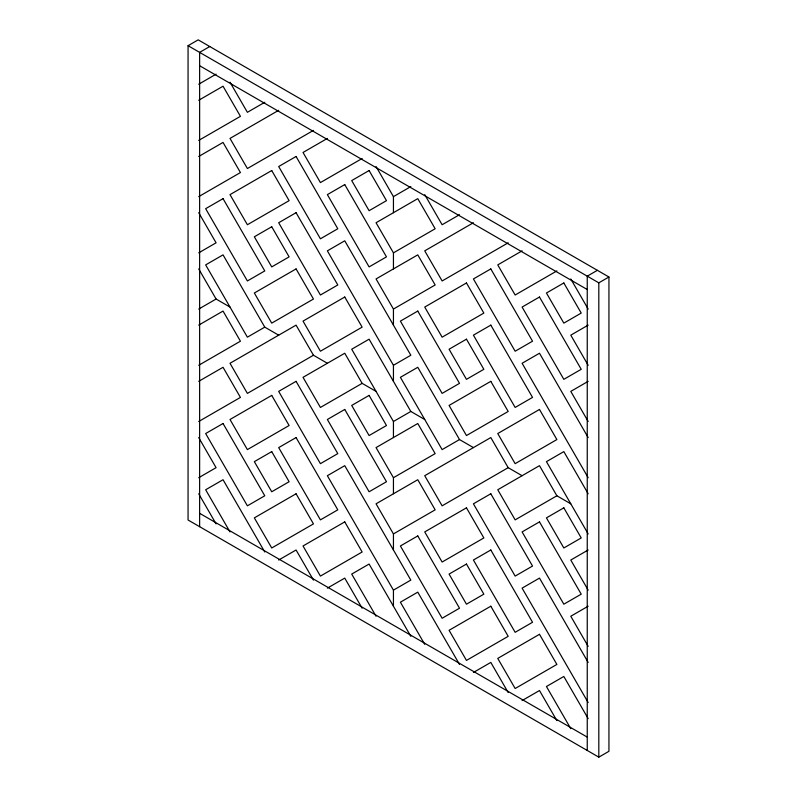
<?xml version="1.0" encoding="UTF-8"?>
<svg xmlns="http://www.w3.org/2000/svg" width="797" height="797" viewBox="0 0 797 797"><rect width="100%" height="100%" fill="white"/><g stroke="black" fill="none" stroke-linecap="round" stroke-linejoin="round"><path stroke-width="1.2" d="M188.062 45.698L198.184 39.85L608.938 276.997L608.938 751.302L598.816 757.15L188.062 520.003L188.062 45.698L598.816 282.845L608.938 276.997M209.75 46.535L199.629 52.373L199.629 526.678M198.702 84.213L216.087 74.171M198.702 100.273L223.04 86.215L240.435 116.332L198.702 140.421M264.773 102.275L247.389 112.317L230.004 82.201M198.702 156.491L223.04 142.434L240.435 172.55L198.702 196.64M278.681 110.305L230.004 138.419L247.389 168.536L313.46 130.389M327.368 138.419L303.029 152.466L320.414 182.583L362.137 158.493M198.702 252.858L216.087 242.816L198.702 212.699M198.702 309.067L216.087 299.034L230.004 307.064M393.439 212.699L393.439 196.64L410.824 186.598M198.702 325.136L223.04 311.079L240.435 341.196L198.702 365.285M264.773 327.139L247.389 337.181L205.656 264.903L223.04 254.861L264.773 327.139L278.681 335.168M393.439 252.858L435.162 228.759L417.777 198.642L376.054 222.742L393.439 252.858L393.439 268.918M459.51 214.712L442.126 224.744L424.731 194.627M198.702 381.345L223.04 367.297L240.435 397.404L198.702 421.503M473.418 222.742L424.731 250.846L442.126 280.962L508.187 242.816M313.46 355.243L247.389 393.389L230.004 363.283L296.076 325.136L313.46 355.243L327.368 363.273M393.439 309.067L435.162 284.977L417.777 254.861L376.054 278.95L393.439 309.067L393.439 325.126M522.105 250.846L497.756 264.903L515.151 295.01L556.874 270.92M198.702 477.712L216.087 467.68L198.702 437.563M362.137 383.357L320.414 407.446L303.029 377.33L344.752 353.24L362.137 383.357L376.054 391.387M393.439 365.285L410.824 355.243L344.752 240.804L327.368 250.846L393.439 365.285L393.439 381.345M597.371 270.322L587.25 276.16L587.25 750.465M393.439 437.563L393.439 421.503L410.824 411.461L424.731 419.491M588.176 325.126L570.782 335.168L588.176 365.285M393.439 477.712L435.162 453.623L417.777 423.506L376.054 447.595L393.439 477.712L393.439 493.771M459.51 439.565L442.126 449.608L400.393 377.33L417.777 367.287L459.51 439.565L473.418 447.595M278.681 560.032L296.076 549.99L313.46 580.106M588.176 381.345L570.782 391.387L588.176 421.493M393.439 533.93L435.162 509.841L417.777 479.724L376.054 503.814L393.439 533.93L393.439 549.99M508.187 467.68L442.126 505.826L424.731 475.709L490.803 437.563L508.187 467.68L522.105 475.709M327.368 588.136L344.752 578.104L362.137 608.211M393.439 590.149L410.824 580.106L344.752 465.667L327.368 475.709L393.439 590.149L393.439 606.208M556.874 495.784L515.151 519.873L497.756 489.757L539.489 465.667L556.874 495.784L570.782 503.814M588.176 549.99L570.782 560.032L588.176 590.139M473.418 672.459L490.803 662.417L508.187 692.533M588.176 606.208L570.782 616.24L588.176 646.357M522.105 700.563L539.489 690.531L556.874 720.647M199.629 65.733L587.25 289.52M199.629 513.318L587.25 737.105M570.782 278.95L588.176 309.067M588.176 437.563L539.489 353.24L522.105 363.273L588.176 477.712M588.176 493.771L563.828 451.61L546.443 461.652L588.176 533.93M376.054 166.523L393.439 196.64M588.176 662.417L539.489 578.094L522.105 588.136L588.176 702.575M410.824 411.461L369.101 339.183L351.706 349.225L393.439 421.503M588.176 718.635L563.828 676.474L546.443 686.516L570.782 728.677M459.51 664.429L417.777 592.151L400.393 602.193L424.731 644.355M198.702 268.918L216.087 299.034M410.824 636.325L369.101 564.047L351.706 574.079L376.054 616.24M264.773 552.002L223.04 479.724L205.656 489.766L230.004 531.928M198.702 493.781L216.087 523.888M598.816 282.845L598.816 757.15M223.04 198.652L205.656 208.684L247.389 280.962L264.773 270.92L223.04 198.652M271.727 170.538L230.004 194.627L247.389 224.744L289.112 200.655L271.727 170.538M296.076 156.481L278.681 166.523L320.414 238.801L337.798 228.759L296.076 156.481M271.727 226.756L254.343 236.789L271.727 266.905L289.112 256.873L271.727 226.756M296.076 212.699L278.681 222.742L320.414 295.02L337.798 284.977L296.076 212.699M344.752 184.595L327.368 194.627L369.101 266.905L386.485 256.873L344.752 184.595M369.101 170.538L351.706 180.58L369.101 210.697L386.485 200.655L369.101 170.538M296.076 268.918L254.343 293.007L271.727 323.124L313.46 299.034L296.076 268.918M344.752 297.022L303.029 321.111L320.414 351.228L362.137 327.139L344.752 297.022M223.04 423.506L205.656 433.548L247.389 505.826L264.773 495.784L223.04 423.506M271.727 395.402L230.004 419.491L247.389 449.608L289.112 425.518L271.727 395.402M296.076 381.345L278.681 391.387L320.414 463.665L337.798 453.623L296.076 381.345M417.777 311.079L400.393 321.111L442.126 393.389L459.51 383.357L417.777 311.079M466.464 282.965L424.731 307.064L442.126 337.181L483.849 313.082L466.464 282.965M490.803 268.918L473.418 278.95L515.151 351.228L532.535 341.196L490.803 268.918M271.727 451.62L254.343 461.652L271.727 491.769L289.112 481.727L271.727 451.62M296.076 437.563L278.681 447.605L320.414 519.873L337.798 509.841L296.076 437.563M344.752 409.449L327.368 419.491L369.101 491.769L386.485 481.727L344.752 409.449M369.101 395.402L351.706 405.434L369.101 435.551L386.485 425.518L369.101 395.402M466.464 339.183L449.08 349.225L466.464 379.342L483.849 369.3L466.464 339.183M490.803 325.126L473.418 335.168L515.151 407.446L532.535 397.404L490.803 325.126M539.489 297.022L522.105 307.064L563.828 379.332L581.222 369.3L539.489 297.022M563.828 282.965L546.443 293.007L563.828 323.124L581.222 313.082L563.828 282.965M296.076 493.781L254.343 517.871L271.727 547.987L313.46 523.888L296.076 493.781M490.803 381.345L449.08 405.434L466.464 435.551L508.187 411.461L490.803 381.345M344.752 521.886L303.029 545.975L320.414 576.092L362.137 552.002L344.752 521.886M539.489 409.449L497.756 433.548L515.151 463.665L556.874 439.565L539.489 409.449M417.777 535.933L400.393 545.975L442.126 618.253L459.51 608.211L417.777 535.933M466.464 507.828L424.731 531.918L442.126 562.034L483.849 537.945L466.464 507.828M490.803 493.771L473.418 503.814L515.151 576.092L532.535 566.049L490.803 493.771M466.464 564.047L449.08 574.079L466.464 604.196L483.849 594.163L466.464 564.047M490.803 549.99L473.418 560.032L515.151 632.31L532.535 622.268L490.803 549.99M539.489 521.886L522.105 531.918L563.828 604.196L581.222 594.163L539.489 521.886M563.828 507.828L546.443 517.871L563.828 547.977L581.222 537.945L563.828 507.828M490.803 606.208L449.08 630.297L466.464 660.414L508.187 636.325L490.803 606.208M539.489 634.312L497.756 658.402L515.151 688.518L556.874 664.429L539.489 634.312"/></g></svg>
